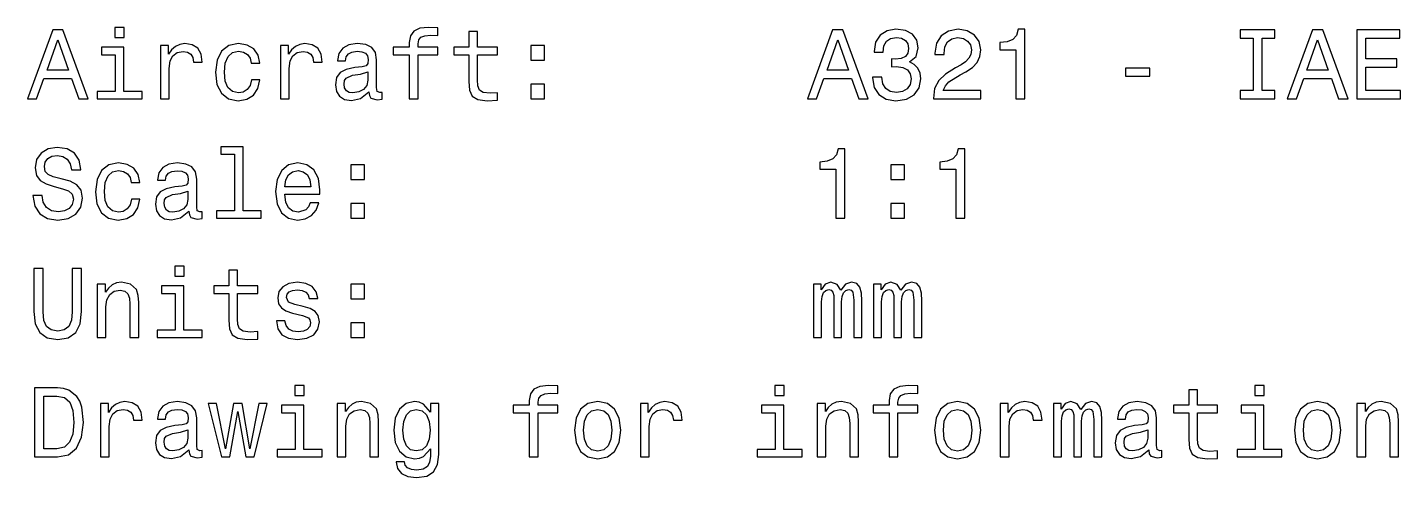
# Model space of a CAD drawing. Extents: x -17108 to 71323, y -8319 to 54197.
# Drawn here: x -9750 to -2801, y 33632 to 35913 of the extents above; entities that cross this region are included whole.
import ezdxf

# ---------------------------------------------------------------- set-up
doc = ezdxf.new("R2010")
doc.units = 0
doc.layers.get('0').update_dxf_attribs({"linetype": 'CONTINUOUS'})

msp = doc.modelspace()

# ---------------------------------------------------------------- linework, layer by layer
at = {"color": 7}
for points in [[(-9749.5, 35550.5), (-9703.1, 35550.5), (-9666.3, 35653.4), (-9526.6, 35653.4), (-9489.8, 35550.5), (-9442.4, 35550.5), (-9570.5, 35901.1), (-9621.9, 35901.1)], [(-9259.8, 35912.7), (-9306.7, 35912.7), (-9306.7, 35862.2), (-9259.8, 35862.2)], [(-7817.5, 35774.5), (-7817.5, 35550.5), (-7773.1, 35550.5), (-7773.1, 35774.5), (-7672.2, 35774.5), (-7672.2, 35812.3), (-7773.1, 35812.3), (-7773.1, 35828.9), (-7769.6, 35849.1), (-7758, 35862.7), (-7738.3, 35870.8), (-7710, 35873.8), (-7672.2, 35871.8), (-7672.2, 35910.1), (-7720.1, 35912.7), (-7763.5, 35908.1), (-7793.8, 35894.5), (-7811.9, 35870.8), (-7817.5, 35837), (-7817.5, 35812.3), (-7898.7, 35812.3), (-7898.7, 35774.5)], [(-7515.9, 35774.5), (-7515.9, 35638.8), (-7512.9, 35594.9), (-7498.7, 35564.7), (-7470.5, 35547), (-7422.6, 35541), (-7370.1, 35543.5), (-7370.1, 35581.8), (-7408.5, 35578.8), (-7443.3, 35582.8), (-7461.9, 35595.4), (-7470, 35616.6), (-7471.5, 35646.4), (-7471.5, 35774.5), (-7370.1, 35774.5), (-7370.1, 35812.3), (-7471.5, 35812.3), (-7471.5, 35891.5), (-7515.9, 35891.5), (-7515.9, 35812.3), (-7592.5, 35812.3), (-7592.5, 35774.5)], [(-5802.7, 35550.5), (-5756.3, 35550.5), (-5719.5, 35653.4), (-5579.8, 35653.4), (-5543, 35550.5), (-5495.6, 35550.5), (-5623.7, 35901.1), (-5675.1, 35901.1)], [(-5472.9, 35660.5), (-5472.9, 35657), (-5464.8, 35608.5), (-5441.1, 35572.2), (-5403.8, 35549), (-5354.4, 35540.5), (-5301.9, 35549), (-5262.6, 35571.2), (-5237.3, 35606.5), (-5228.3, 35651.9), (-5232.3, 35681.7), (-5243.4, 35705.9), (-5261.6, 35724.5), (-5285.8, 35738.2), (-5253, 35765.4), (-5241.4, 35808.8), (-5248.9, 35848.1), (-5270.6, 35877.9), (-5305.9, 35896.5), (-5354.4, 35903.1), (-5399.7, 35895), (-5434.5, 35872.8), (-5457.2, 35837.5), (-5464.8, 35790.6), (-5464.8, 35787.1), (-5419.9, 35787.1), (-5415.9, 35819.4), (-5402.8, 35842.6), (-5381.6, 35856.7), (-5351.8, 35861.7), (-5325.6, 35857.7), (-5306.4, 35847.1), (-5294.8, 35829.9), (-5290.3, 35806.7), (-5294.8, 35782), (-5306.9, 35765.4), (-5328.1, 35755.3), (-5356.9, 35752.3), (-5376.5, 35752.8), (-5376.5, 35712.9), (-5351.8, 35713.9), (-5320.1, 35709.4), (-5296.4, 35697.3), (-5282.2, 35677.6), (-5277.2, 35651.9), (-5282.7, 35622.7), (-5297.4, 35601), (-5320.6, 35587.4), (-5351.3, 35582.8), (-5383.1, 35587.9), (-5406.3, 35603), (-5420.9, 35627.2), (-5426.5, 35660.5)], [(-5165.2, 35550.5), (-4924.7, 35550.5), (-4924.7, 35593.9), (-5114.8, 35593.9), (-5104.2, 35617.6), (-5086.1, 35637.3), (-5030.1, 35673.1), (-5000.3, 35688.2), (-4967, 35709.9), (-4943.3, 35735.1), (-4929.7, 35764.9), (-4924.7, 35798.7), (-4933.2, 35841), (-4956.9, 35874.3), (-4993.3, 35895.5), (-5040.2, 35903.1), (-5088.6, 35894.5), (-5125.4, 35870.8), (-5149.1, 35833), (-5157.2, 35783), (-5157.2, 35776), (-5111.3, 35776), (-5111.3, 35780), (-5106.7, 35814.3), (-5093.1, 35839.5), (-5071.4, 35855.7), (-5042.7, 35861.2), (-5013.4, 35856.2), (-4991.7, 35843.6), (-4977.6, 35823.9), (-4972.6, 35799.2), (-4976.1, 35776), (-4985.7, 35756.3), (-5001.8, 35739.2), (-5024, 35724), (-5053.8, 35707.9), (-5103.2, 35676.6), (-5138, 35643.3), (-5158.7, 35603), (-5165.2, 35552.1)], [(-4747.6, 35550.5), (-4701.8, 35550.5), (-4701.8, 35903.1), (-4736.1, 35903.1), (-4745.1, 35872.3), (-4763.3, 35851.6), (-4791, 35839.5), (-4829.4, 35835.5), (-4829.4, 35799.7), (-4747.6, 35799.7)], [(-3547.4, 35592.9), (-3611.9, 35592.9), (-3611.9, 35550.5), (-3436.4, 35550.5), (-3436.4, 35592.9), (-3501, 35592.9), (-3501, 35858.2), (-3436.4, 35858.2), (-3436.4, 35900.5), (-3611.9, 35900.5), (-3611.9, 35858.2), (-3547.4, 35858.2)], [(-3373.9, 35550.5), (-3327.5, 35550.5), (-3290.7, 35653.4), (-3151, 35653.4), (-3114.1, 35550.5), (-3066.7, 35550.5), (-3194.8, 35901.1), (-3246.3, 35901.1)], [(-3022.9, 35550.5), (-2801, 35550.5), (-2801, 35592.9), (-2976.5, 35592.9), (-2976.5, 35711.4), (-2820.1, 35711.4), (-2820.1, 35753.3), (-2976.5, 35753.3), (-2976.5, 35858.2), (-2805, 35858.2), (-2805, 35900.5), (-3022.9, 35900.5)], [(-9650.2, 35696.3), (-9596.2, 35850.6), (-9542.2, 35696.3)], [(-9261.3, 35587.9), (-9261.3, 35812.3), (-9375.3, 35812.3), (-9375.3, 35774.5), (-9305.7, 35774.5), (-9305.7, 35587.9), (-9396.5, 35587.9), (-9396.5, 35550.5), (-9169.6, 35550.5), (-9169.6, 35587.9)], [(-9076.8, 35550.5), (-9032.4, 35550.5), (-9032.4, 35705.4), (-9027.8, 35742.7), (-9014.2, 35769.4), (-8992, 35785.6), (-8962.3, 35791.1), (-8940.1, 35787.6), (-8923.4, 35777.5), (-8913.4, 35760.3), (-8909.8, 35737.1), (-8864.9, 35737.1), (-8871, 35778), (-8887.6, 35807.2), (-8915.4, 35824.9), (-8953.2, 35830.9), (-8978.9, 35826.9), (-9001.1, 35816.8), (-9020.8, 35799.7), (-9036.4, 35776.5), (-9036.4, 35821.4), (-9076.8, 35821.4)], [(-8617.3, 35731.6), (-8573.4, 35731.6), (-8582.5, 35771.9), (-8604.2, 35803.7), (-8638, 35823.4), (-8681.9, 35830.9), (-8730.3, 35820.9), (-8767.1, 35792.6), (-8790.3, 35746.7), (-8798.4, 35685.2), (-8790.8, 35624.2), (-8768.1, 35578.8), (-8732.3, 35550.5), (-8683.4, 35541), (-8640, 35548.5), (-8606.2, 35569.7), (-8583, 35603), (-8572.9, 35647.4), (-8615.3, 35647.4), (-8622.9, 35619.1), (-8637, 35598), (-8657.2, 35584.8), (-8681.9, 35580.8), (-8712.6, 35587.4), (-8734.8, 35607.5), (-8748.4, 35640.3), (-8753, 35686.7), (-8748.4, 35732.1), (-8734.3, 35764.9), (-8711.6, 35785.1), (-8681.9, 35792.1), (-8655.6, 35787.6), (-8636, 35776), (-8622.9, 35756.8)], [(-8469.6, 35550.5), (-8425.2, 35550.5), (-8425.2, 35705.4), (-8420.6, 35742.7), (-8407, 35769.4), (-8384.8, 35785.6), (-8355.1, 35791.1), (-8332.9, 35787.6), (-8316.2, 35777.5), (-8306.2, 35760.3), (-8302.6, 35737.1), (-8257.7, 35737.1), (-8263.8, 35778), (-8280.4, 35807.2), (-8308.2, 35824.9), (-8346, 35830.9), (-8371.7, 35826.9), (-8393.9, 35816.8), (-8413.6, 35799.7), (-8429.2, 35776.5), (-8429.2, 35821.4), (-8469.6, 35821.4)], [(-8021.7, 35585.8), (-8021.7, 35584.3), (-8019.2, 35567.2), (-8011.6, 35555.1), (-7979.9, 35545.5), (-7955.1, 35549.5), (-7955.1, 35583.8), (-7965.7, 35582.3), (-7979.9, 35588.9), (-7982.4, 35609), (-7982.4, 35749.2), (-7988.4, 35785.1), (-8006.1, 35810.3), (-8036.8, 35825.4), (-8080.2, 35830.9), (-8122.6, 35824.9), (-8153.8, 35807.8), (-8173.5, 35781), (-8180.1, 35745.7), (-8180.1, 35742.7), (-8140.2, 35742.7), (-8136.7, 35763.9), (-8125.6, 35779), (-8107.4, 35788.1), (-8081.7, 35791.6), (-8057, 35789.1), (-8039.4, 35781.5), (-8028.8, 35768.4), (-8025.2, 35750.3), (-8027.3, 35729.1), (-8035.3, 35718.5), (-8055.5, 35713.4), (-8093.3, 35709.4), (-8136.7, 35700.3), (-8167.5, 35684.2), (-8185.6, 35659), (-8191.2, 35621.7), (-8186.1, 35588.4), (-8170.5, 35563.7), (-8145.3, 35548), (-8110.5, 35542.5), (-8063.6, 35553.1)], [(-7202.2, 35746.2), (-7132.6, 35746.2), (-7132.6, 35821.4), (-7202.2, 35821.4)], [(-5703.3, 35696.3), (-5649.4, 35850.6), (-5595.4, 35696.3)], [(-3274.5, 35696.3), (-3220.6, 35850.6), (-3166.6, 35696.3)], [(-8026.8, 35645.4), (-8032.8, 35619.1), (-8048.9, 35599), (-8073.2, 35585.8), (-8102.9, 35581.3), (-8122.1, 35583.8), (-8135.7, 35591.9), (-8144.3, 35606), (-8146.8, 35625.7), (-8144.8, 35643.3), (-8136.7, 35655.9), (-8104.4, 35670.1), (-8063.6, 35676.1), (-8026.8, 35688.2)], [(-4192.4, 35666), (-4070.3, 35666), (-4070.3, 35705.9), (-4192.4, 35705.9)], [(-7202.2, 35550.5), (-7132.6, 35550.5), (-7132.6, 35625.7), (-7202.2, 35625.7)], [(-9675.9, 35061.4), (-9721.8, 35061.4), (-9711.7, 35007.9), (-9686.5, 34968.6), (-9647.6, 34944.9), (-9595.2, 34936.3), (-9543.3, 34944.4), (-9504.4, 34966.5), (-9479.7, 35001.3), (-9470.6, 35047.2), (-9478.2, 35088.6), (-9499.4, 35115.3), (-9533.7, 35133), (-9579.6, 35146.1), (-9618.9, 35155.7), (-9644.6, 35166.8), (-9659.2, 35182.9), (-9663.8, 35208.1), (-9659.2, 35230.8), (-9646.1, 35248), (-9626, 35259.6), (-9598.2, 35263.6), (-9570, 35258.5), (-9547.8, 35244.9), (-9533.2, 35222.2), (-9526.1, 35191.5), (-9480.2, 35191.5), (-9480.2, 35192.5), (-9488.3, 35239.9), (-9512, 35275.2), (-9549.3, 35297.4), (-9599.7, 35304.9), (-9645.1, 35297.4), (-9680.4, 35276.2), (-9703.1, 35243.4), (-9711.2, 35201.1), (-9704.6, 35163.2), (-9685.5, 35137.5), (-9655.2, 35120.4), (-9613.9, 35107.2), (-9573, 35095.6), (-9542.2, 35084.6), (-9523.6, 35068.4), (-9517, 35042.2), (-9523.1, 35015.5), (-9538.7, 34995.3), (-9562.4, 34982.7), (-9593.2, 34978.6), (-9627.5, 34984.2), (-9653.7, 35000.3), (-9670.3, 35026.6)], [(-8701.5, 35270.6), (-8701.5, 34983.2), (-8792.8, 34983.2), (-8792.8, 34945.9), (-8566.4, 34945.9), (-8566.4, 34983.2), (-8657.2, 34983.2), (-8657.2, 35308), (-8771.1, 35308), (-8771.1, 35270.6)], [(-5658.5, 34945.9), (-5612.6, 34945.9), (-5612.6, 35298.4), (-5646.9, 35298.4), (-5655.9, 35267.6), (-5674.1, 35246.9), (-5701.8, 35234.8), (-5740.2, 35230.8), (-5740.2, 35195), (-5658.5, 35195)], [(-5051.3, 34945.9), (-5005.4, 34945.9), (-5005.4, 35298.4), (-5039.7, 35298.4), (-5048.7, 35267.6), (-5066.9, 35246.9), (-5094.6, 35234.8), (-5133, 35230.8), (-5133, 35195), (-5051.3, 35195)], [(-9224.5, 35126.9), (-9180.6, 35126.9), (-9189.7, 35167.3), (-9211.4, 35199), (-9245.2, 35218.7), (-9289.1, 35226.3), (-9337.5, 35216.2), (-9374.3, 35187.9), (-9397.5, 35142), (-9405.6, 35080.5), (-9398, 35019.5), (-9375.3, 34974.1), (-9339.5, 34945.9), (-9290.6, 34936.3), (-9247.2, 34943.8), (-9213.4, 34965), (-9190.2, 34998.3), (-9180.1, 35042.7), (-9222.5, 35042.7), (-9230.1, 35014.5), (-9244.2, 34993.3), (-9264.4, 34980.2), (-9289.1, 34976.1), (-9319.8, 34982.7), (-9342, 35002.9), (-9355.6, 35035.6), (-9360.2, 35082), (-9355.6, 35127.4), (-9341.5, 35160.2), (-9318.8, 35180.4), (-9289.1, 35187.4), (-9262.9, 35182.9), (-9243.2, 35171.3), (-9230.1, 35152.1)], [(-8932.5, 34981.2), (-8932.5, 34979.7), (-8930, 34962.5), (-8922.4, 34950.4), (-8890.7, 34940.8), (-8865.9, 34944.9), (-8865.9, 34979.1), (-8876.5, 34977.6), (-8890.7, 34984.2), (-8893.2, 35004.4), (-8893.2, 35144.6), (-8899.2, 35180.4), (-8916.9, 35205.6), (-8947.6, 35220.7), (-8991, 35226.3), (-9033.4, 35220.2), (-9064.7, 35203.1), (-9084.3, 35176.3), (-9090.9, 35141), (-9090.9, 35138), (-9051, 35138), (-9047.5, 35159.2), (-9036.4, 35174.3), (-9018.3, 35183.4), (-8992.5, 35186.9), (-8967.8, 35184.4), (-8950.2, 35176.8), (-8939.6, 35163.7), (-8936, 35145.6), (-8938.1, 35124.4), (-8946.1, 35113.8), (-8966.3, 35108.8), (-9004.1, 35104.7), (-9047.5, 35095.6), (-9078.3, 35079.5), (-9096.4, 35054.3), (-9102, 35017), (-9096.9, 34983.7), (-9081.3, 34959), (-9056.1, 34943.3), (-9021.3, 34937.8), (-8974.4, 34948.4)], [(-8447.4, 35068.4), (-8269.8, 35068.4), (-8269.3, 35089.1), (-8277.4, 35147.1), (-8299.6, 35190.5), (-8334.9, 35216.7), (-8381.8, 35226.3), (-8427.7, 35216.2), (-8463, 35187.9), (-8485.7, 35142), (-8493.8, 35081.5), (-8486.2, 35019.5), (-8463.5, 34974.1), (-8428.7, 34945.9), (-8383.3, 34936.3), (-8344, 34942.8), (-8311.7, 34960), (-8288, 34987.2), (-8274.4, 35023.5), (-8318.3, 35023.5), (-8327.3, 35003.4), (-8340.4, 34988.2), (-8377.8, 34976.1), (-8406.5, 34981.7), (-8428.2, 34999.3), (-8442.3, 35028.1), (-8447.4, 35066.9)], [(-8447.4, 35105.7), (-8441.8, 35140.5), (-8428.2, 35166.3), (-8407.5, 35181.9), (-8380.3, 35187.4), (-8353.6, 35181.9), (-8332.9, 35166.3), (-8320.3, 35140.5), (-8315.7, 35105.7)], [(-8113, 35141.5), (-8043.4, 35141.5), (-8043.4, 35216.7), (-8113, 35216.7)], [(-5380.6, 35141.5), (-5311, 35141.5), (-5311, 35216.7), (-5380.6, 35216.7)], [(-8937.6, 35040.7), (-8943.6, 35014.5), (-8959.8, 34994.3), (-8984, 34981.2), (-9013.7, 34976.6), (-9032.9, 34979.1), (-9046.5, 34987.2), (-9055.1, 35001.3), (-9057.6, 35021), (-9055.6, 35038.7), (-9047.5, 35051.3), (-9015.2, 35065.4), (-8974.4, 35071.4), (-8937.6, 35083.5)], [(-8113, 34945.9), (-8043.4, 34945.9), (-8043.4, 35021), (-8113, 35021)], [(-5380.6, 34945.9), (-5311, 34945.9), (-5311, 35021), (-5380.6, 35021)], [(-9716.7, 34474.3), (-9709.7, 34411.3), (-9687.5, 34366.4), (-9650.2, 34340.7), (-9596.2, 34331.6), (-9542.8, 34340.7), (-9505.4, 34366.4), (-9483.2, 34410.8), (-9475.7, 34474.3), (-9475.7, 34691.2), (-9522.6, 34691.2), (-9522.6, 34471.8), (-9527.1, 34428.9), (-9540.7, 34398.2), (-9563.9, 34380), (-9596.2, 34374), (-9629.5, 34380), (-9652.7, 34398.2), (-9666.3, 34428.4), (-9670.3, 34471.8), (-9670.3, 34691.2), (-9716.7, 34691.2)], [(-8956.2, 34703.3), (-9003.1, 34703.3), (-9003.1, 34652.9), (-8956.2, 34652.9)], [(-8730.3, 34565.1), (-8730.3, 34429.4), (-8727.3, 34385.6), (-8713.1, 34355.3), (-8684.9, 34337.6), (-8637, 34331.6), (-8584.5, 34334.1), (-8584.5, 34372.4), (-8622.9, 34369.4), (-8657.7, 34373.5), (-8676.3, 34386.1), (-8684.4, 34407.2), (-8685.9, 34437), (-8685.9, 34565.1), (-8584.5, 34565.1), (-8584.5, 34602.9), (-8685.9, 34602.9), (-8685.9, 34682.1), (-8730.3, 34682.1), (-8730.3, 34602.9), (-8806.9, 34602.9), (-8806.9, 34565.1)], [(-9397, 34341.2), (-9352.6, 34341.2), (-9352.6, 34497.5), (-9348.1, 34533.3), (-9333.5, 34559.6), (-9310.8, 34575.7), (-9280.5, 34581.7), (-9256.3, 34576.7), (-9241.2, 34563.1), (-9233.6, 34540.4), (-9231.1, 34510.1), (-9231.1, 34341.2), (-9186.7, 34341.2), (-9186.7, 34519.2), (-9188.7, 34555), (-9197.8, 34584.8), (-9227.5, 34612), (-9273.9, 34621.6), (-9299.7, 34618.1), (-9321.4, 34608.5), (-9340, 34592.3), (-9354.6, 34570.6), (-9354.6, 34612), (-9397, 34612)], [(-8353.6, 34499), (-8396.4, 34509.1), (-8428.2, 34520.7), (-8438.8, 34544.4), (-8435.8, 34561.1), (-8425.2, 34573.2), (-8408, 34580.7), (-8383.3, 34583.8), (-8359.6, 34580.7), (-8340.9, 34571.7), (-8328.8, 34558), (-8323.8, 34539.9), (-8280.4, 34539.9), (-8280.4, 34540.9), (-8288, 34573.7), (-8308.7, 34599.4), (-8340.9, 34615.5), (-8383.3, 34621.6), (-8426.2, 34615.5), (-8457.4, 34598.9), (-8477.1, 34574.2), (-8483.2, 34542.9), (-8478.6, 34512.6), (-8464.5, 34491.5), (-8441.3, 34476.3), (-8407.5, 34465.7), (-8358.1, 34453.6), (-8327.8, 34441), (-8319.8, 34430.9), (-8316.7, 34415.8), (-8321.3, 34397.2), (-8333.4, 34383), (-8353.1, 34374), (-8379.3, 34370.9), (-8407, 34374), (-8427.2, 34384.6), (-8440.8, 34401.7), (-8446.4, 34425.4), (-8489.2, 34425.4), (-8482.2, 34385.1), (-8461.5, 34355.8), (-8428.7, 34338.2), (-8383.3, 34331.6), (-8335.9, 34338.2), (-8301.1, 34355.8), (-8279.9, 34384), (-8272.4, 34420.9), (-8277.9, 34452.6), (-8293.5, 34474.3), (-8319.3, 34488.4)], [(-8113, 34536.9), (-8043.4, 34536.9), (-8043.4, 34612), (-8113, 34612)], [(-5771.4, 34341.2), (-5730.6, 34341.2), (-5730.6, 34522.2), (-5728.1, 34549.5), (-5720.5, 34569.1), (-5708.9, 34580.7), (-5693.8, 34585.3), (-5681.7, 34581.2), (-5673.6, 34571.2), (-5669.6, 34554), (-5668, 34531.3), (-5668, 34341.2), (-5629.7, 34341.2), (-5629.7, 34522.2), (-5627.2, 34549), (-5619.6, 34568.6), (-5607.5, 34580.7), (-5592.4, 34585.3), (-5580.3, 34581.2), (-5572.2, 34571.2), (-5567.2, 34531.3), (-5567.2, 34341.2), (-5526.3, 34341.2), (-5526.3, 34528.3), (-5528.8, 34567.1), (-5536.9, 34596.9), (-5553.1, 34615), (-5579.3, 34621.6), (-5610, 34611.5), (-5633.7, 34582.2), (-5652.4, 34611), (-5683.7, 34621.6), (-5712.4, 34611.5), (-5732.1, 34583.3), (-5732.1, 34612), (-5771.4, 34612)], [(-5467.8, 34341.2), (-5427, 34341.2), (-5427, 34522.2), (-5424.5, 34549.5), (-5416.9, 34569.1), (-5405.3, 34580.7), (-5390.2, 34585.3), (-5378.1, 34581.2), (-5370, 34571.2), (-5365.9, 34554), (-5364.4, 34531.3), (-5364.4, 34341.2), (-5326.1, 34341.2), (-5326.1, 34522.2), (-5323.6, 34549), (-5316, 34568.6), (-5303.9, 34580.7), (-5288.8, 34585.3), (-5276.7, 34581.2), (-5268.6, 34571.2), (-5263.6, 34531.3), (-5263.6, 34341.2), (-5222.7, 34341.2), (-5222.7, 34528.3), (-5225.2, 34567.1), (-5233.3, 34596.9), (-5249.5, 34615), (-5275.7, 34621.6), (-5306.4, 34611.5), (-5330.1, 34582.2), (-5348.8, 34611), (-5380.1, 34621.6), (-5408.8, 34611.5), (-5428.5, 34583.3), (-5428.5, 34612), (-5467.8, 34612)], [(-8957.7, 34378.5), (-8957.7, 34602.9), (-9071.7, 34602.9), (-9071.7, 34565.1), (-9002.1, 34565.1), (-9002.1, 34378.5), (-9092.9, 34378.5), (-9092.9, 34341.2), (-8865.9, 34341.2), (-8865.9, 34378.5)], [(-8113, 34341.2), (-8043.4, 34341.2), (-8043.4, 34416.3), (-8113, 34416.3)], [(-9596.7, 34086.5), (-9713.2, 34086.5), (-9713.2, 33736.5), (-9596.7, 33736.5), (-9541.7, 33747.6), (-9500.9, 33781.4), (-9475.7, 33836.4), (-9466.6, 33911.5), (-9474.7, 33988.2), (-9484.8, 34018.4), (-9498.9, 34042.6), (-9539.7, 34075.4), (-9566.5, 34083.5)], [(-8349, 34098.6), (-8395.9, 34098.6), (-8395.9, 34048.2), (-8349, 34048.2)], [(-7210.3, 33960.4), (-7210.3, 33736.5), (-7165.9, 33736.5), (-7165.9, 33960.4), (-7065, 33960.4), (-7065, 33998.2), (-7165.9, 33998.2), (-7165.9, 34014.9), (-7162.3, 34035.1), (-7150.7, 34048.7), (-7131.1, 34056.7), (-7102.8, 34059.8), (-7065, 34057.8), (-7065, 34096.1), (-7112.9, 34098.6), (-7156.3, 34094.1), (-7186.6, 34080.4), (-7204.7, 34056.7), (-7210.3, 34023), (-7210.3, 33998.2), (-7291.5, 33998.2), (-7291.5, 33960.4)], [(-5920.2, 34098.6), (-5967.1, 34098.6), (-5967.1, 34048.2), (-5920.2, 34048.2)], [(-5388.6, 33960.4), (-5388.6, 33736.5), (-5344.3, 33736.5), (-5344.3, 33960.4), (-5243.4, 33960.4), (-5243.4, 33998.2), (-5344.3, 33998.2), (-5344.3, 34014.9), (-5340.7, 34035.1), (-5329.1, 34048.7), (-5309.5, 34056.7), (-5281.2, 34059.8), (-5243.4, 34057.8), (-5243.4, 34096.1), (-5291.3, 34098.6), (-5334.7, 34094.1), (-5364.9, 34080.4), (-5383.1, 34056.7), (-5388.6, 34023), (-5388.6, 33998.2), (-5469.8, 33998.2), (-5469.8, 33960.4)], [(-3872.6, 33960.4), (-3872.6, 33824.8), (-3869.6, 33780.9), (-3855.5, 33750.6), (-3827.3, 33733), (-3779.3, 33726.9), (-3726.9, 33729.4), (-3726.9, 33767.8), (-3765.2, 33764.7), (-3800, 33768.8), (-3818.7, 33781.4), (-3826.8, 33802.6), (-3828.3, 33832.3), (-3828.3, 33960.4), (-3726.9, 33960.4), (-3726.9, 33998.2), (-3828.3, 33998.2), (-3828.3, 34077.4), (-3872.6, 34077.4), (-3872.6, 33998.2), (-3949.3, 33998.2), (-3949.3, 33960.4)], [(-3491.4, 34098.6), (-3538.3, 34098.6), (-3538.3, 34048.2), (-3491.4, 34048.2)], [(-9600.2, 34044.6), (-9561.9, 34037.1), (-9535.7, 34013.9), (-9520.1, 33972.5), (-9515, 33911.5), (-9520.6, 33852.5), (-9536.2, 33811.1), (-9562.9, 33786.4), (-9600.2, 33778.4), (-9666.3, 33778.4), (-9666.3, 34044.6)], [(-9380.4, 33736.5), (-9336, 33736.5), (-9336, 33891.3), (-9331.4, 33928.6), (-9317.8, 33955.4), (-9295.6, 33971.5), (-9265.9, 33977.1), (-9243.7, 33973.5), (-9227, 33963.4), (-9217, 33946.3), (-9213.4, 33923.1), (-9168.5, 33923.1), (-9174.6, 33963.9), (-9191.2, 33993.2), (-9219, 34010.9), (-9256.8, 34016.9), (-9282.5, 34012.9), (-9304.7, 34002.8), (-9324.4, 33985.6), (-9340, 33962.4), (-9340, 34007.3), (-9380.4, 34007.3)], [(-8932.5, 33771.8), (-8932.5, 33770.3), (-8930, 33753.1), (-8922.4, 33741), (-8890.7, 33731.5), (-8865.9, 33735.5), (-8865.9, 33769.8), (-8876.5, 33768.3), (-8890.7, 33774.8), (-8893.2, 33795), (-8893.2, 33935.2), (-8899.2, 33971), (-8916.9, 33996.2), (-8947.6, 34011.4), (-8991, 34016.9), (-9033.4, 34010.9), (-9064.7, 33993.7), (-9084.3, 33967), (-9090.9, 33931.7), (-9090.9, 33928.6), (-9051, 33928.6), (-9047.5, 33949.8), (-9036.4, 33965), (-9018.3, 33974), (-8992.5, 33977.6), (-8967.8, 33975), (-8950.2, 33967.5), (-8939.6, 33954.4), (-8936, 33936.2), (-8938.1, 33915), (-8946.1, 33904.4), (-8966.3, 33899.4), (-9004.1, 33895.4), (-9047.5, 33886.3), (-9078.3, 33870.1), (-9096.4, 33844.9), (-9102, 33807.6), (-9096.9, 33774.3), (-9081.3, 33749.6), (-9056.1, 33734), (-9021.3, 33728.4), (-8974.4, 33739)], [(-8725.7, 33736.5), (-8685.4, 33966.5), (-8645.1, 33736.5), (-8602.7, 33736.5), (-8536.1, 34007.3), (-8579, 34007.3), (-8623.9, 33777.4), (-8663.7, 34007.3), (-8707.6, 34007.3), (-8747.4, 33777.4), (-8792.3, 34007.3), (-8834.7, 34007.3), (-8768.1, 33736.5)], [(-8350.5, 33773.8), (-8350.5, 33998.2), (-8464.5, 33998.2), (-8464.5, 33960.4), (-8394.9, 33960.4), (-8394.9, 33773.8), (-8485.7, 33773.8), (-8485.7, 33736.5), (-8258.7, 33736.5), (-8258.7, 33773.8)], [(-8182.6, 33736.5), (-8138.2, 33736.5), (-8138.2, 33892.8), (-8133.7, 33928.6), (-8119, 33954.9), (-8096.4, 33971), (-8066.1, 33977.1), (-8041.9, 33972), (-8026.8, 33958.4), (-8019.2, 33935.7), (-8016.7, 33905.4), (-8016.7, 33736.5), (-7972.3, 33736.5), (-7972.3, 33914.5), (-7974.3, 33950.3), (-7983.4, 33980.1), (-8013.1, 34007.3), (-8059.5, 34016.9), (-8085.3, 34013.4), (-8106.9, 34003.8), (-8125.6, 33987.7), (-8140.2, 33966), (-8140.2, 34007.3), (-8182.6, 34007.3)], [(-7668.2, 33748.6), (-7668.2, 34007.3), (-7710.5, 34007.3), (-7710.5, 33963.4), (-7745.3, 34003.3), (-7766.5, 34013.4), (-7790.2, 34016.9), (-7833.1, 34006.8), (-7866.4, 33978.6), (-7888.1, 33933.2), (-7895.6, 33872.2), (-7888.1, 33810.6), (-7866.4, 33765.2), (-7833.1, 33736.5), (-7790.2, 33726.9), (-7766, 33730.4), (-7745.8, 33739.5), (-7710.5, 33777.9), (-7710.5, 33739.5), (-7714.6, 33709.3), (-7725.7, 33687.6), (-7746.9, 33675), (-7778.6, 33670.4), (-7806.4, 33673.5), (-7826, 33681), (-7837.6, 33694.1), (-7841.2, 33711.8), (-7884, 33711.8), (-7884, 33709.8), (-7877.5, 33677.5), (-7857.3, 33653.3), (-7825, 33637.7), (-7781.2, 33632.1), (-7728.7, 33639.7), (-7693.9, 33660.9), (-7674.2, 33697.7)], [(-6981.3, 33871.7), (-6973.2, 33810.1), (-6950, 33764.7), (-6913.2, 33736.5), (-6863.8, 33726.9), (-6814.9, 33736.5), (-6778.1, 33764.2), (-6754.9, 33809.6), (-6746.3, 33871.7), (-6754.9, 33933.2), (-6778.1, 33979.1), (-6814.9, 34006.8), (-6863.8, 34016.9), (-6913.2, 34006.8), (-6950, 33978.6), (-6973.2, 33933.2)], [(-6647.9, 33736.5), (-6603.6, 33736.5), (-6603.6, 33891.3), (-6599, 33928.6), (-6585.4, 33955.4), (-6563.2, 33971.5), (-6533.5, 33977.1), (-6511.3, 33973.5), (-6494.6, 33963.4), (-6484.5, 33946.3), (-6481, 33923.1), (-6436.1, 33923.1), (-6442.2, 33963.9), (-6458.8, 33993.2), (-6486.6, 34010.9), (-6524.4, 34016.9), (-6550.1, 34012.9), (-6572.3, 34002.8), (-6592, 33985.6), (-6607.6, 33962.4), (-6607.6, 34007.3), (-6647.9, 34007.3)], [(-5921.7, 33773.8), (-5921.7, 33998.2), (-6035.7, 33998.2), (-6035.7, 33960.4), (-5966.1, 33960.4), (-5966.1, 33773.8), (-6056.9, 33773.8), (-6056.9, 33736.5), (-5829.9, 33736.5), (-5829.9, 33773.8)], [(-5753.8, 33736.5), (-5709.4, 33736.5), (-5709.4, 33892.8), (-5704.9, 33928.6), (-5690.2, 33954.9), (-5667.5, 33971), (-5637.3, 33977.1), (-5613.1, 33972), (-5597.9, 33958.4), (-5590.4, 33935.7), (-5587.9, 33905.4), (-5587.9, 33736.5), (-5543.5, 33736.5), (-5543.5, 33914.5), (-5545.5, 33950.3), (-5554.6, 33980.1), (-5584.3, 34007.3), (-5630.7, 34016.9), (-5656.4, 34013.4), (-5678.1, 34003.8), (-5696.8, 33987.7), (-5711.4, 33966), (-5711.4, 34007.3), (-5753.8, 34007.3)], [(-5159.7, 33871.7), (-5151.6, 33810.1), (-5128.4, 33764.7), (-5091.6, 33736.5), (-5042.2, 33726.9), (-4993.3, 33736.5), (-4956.4, 33764.2), (-4933.2, 33809.6), (-4924.7, 33871.7), (-4933.2, 33933.2), (-4956.4, 33979.1), (-4993.3, 34006.8), (-5042.2, 34016.9), (-5091.6, 34006.8), (-5128.4, 33978.6), (-5151.6, 33933.2)], [(-4826.3, 33736.5), (-4781.9, 33736.5), (-4781.9, 33891.3), (-4777.4, 33928.6), (-4763.8, 33955.4), (-4741.6, 33971.5), (-4711.8, 33977.1), (-4689.7, 33973.5), (-4673, 33963.4), (-4662.9, 33946.3), (-4659.4, 33923.1), (-4614.5, 33923.1), (-4620.6, 33963.9), (-4637.2, 33993.2), (-4664.9, 34010.9), (-4702.8, 34016.9), (-4728.5, 34012.9), (-4750.7, 34002.8), (-4770.3, 33985.6), (-4786, 33962.4), (-4786, 34007.3), (-4826.3, 34007.3)], [(-4557, 33736.5), (-4516.2, 33736.5), (-4516.2, 33917.6), (-4513.6, 33944.8), (-4506.1, 33964.5), (-4494.5, 33976.1), (-4479.3, 33980.6), (-4467.2, 33976.6), (-4459.2, 33966.5), (-4455.1, 33949.3), (-4453.6, 33926.6), (-4453.6, 33736.5), (-4415.3, 33736.5), (-4415.3, 33917.6), (-4412.8, 33944.3), (-4405.2, 33963.9), (-4393.1, 33976.1), (-4378, 33980.6), (-4365.9, 33976.6), (-4357.8, 33966.5), (-4352.8, 33926.6), (-4352.8, 33736.5), (-4311.9, 33736.5), (-4311.9, 33923.6), (-4314.4, 33962.4), (-4322.5, 33992.2), (-4338.6, 34010.3), (-4364.9, 34016.9), (-4395.6, 34006.8), (-4419.3, 33977.6), (-4438, 34006.3), (-4469.3, 34016.9), (-4498, 34006.8), (-4517.7, 33978.6), (-4517.7, 34007.3), (-4557, 34007.3)], [(-4074.9, 33771.8), (-4074.9, 33770.3), (-4072.4, 33753.1), (-4064.8, 33741), (-4033, 33731.5), (-4008.3, 33735.5), (-4008.3, 33769.8), (-4018.9, 33768.3), (-4033, 33774.8), (-4035.5, 33795), (-4035.5, 33935.2), (-4041.6, 33971), (-4059.2, 33996.2), (-4090, 34011.4), (-4133.4, 34016.9), (-4175.7, 34010.9), (-4207, 33993.7), (-4226.7, 33967), (-4233.2, 33931.7), (-4233.2, 33928.6), (-4193.4, 33928.6), (-4189.9, 33949.8), (-4178.8, 33965), (-4160.6, 33974), (-4134.9, 33977.6), (-4110.2, 33975), (-4092.5, 33967.5), (-4081.9, 33954.4), (-4078.4, 33936.2), (-4080.4, 33915), (-4088.5, 33904.4), (-4108.7, 33899.4), (-4146.5, 33895.4), (-4189.9, 33886.3), (-4220.6, 33870.1), (-4238.8, 33844.9), (-4244.3, 33807.6), (-4239.3, 33774.3), (-4223.7, 33749.6), (-4198.4, 33734), (-4163.6, 33728.4), (-4116.7, 33739)], [(-3492.9, 33773.8), (-3492.9, 33998.2), (-3606.9, 33998.2), (-3606.9, 33960.4), (-3537.3, 33960.4), (-3537.3, 33773.8), (-3628.1, 33773.8), (-3628.1, 33736.5), (-3401.1, 33736.5), (-3401.1, 33773.8)], [(-3338.1, 33871.7), (-3330, 33810.1), (-3306.8, 33764.7), (-3270, 33736.5), (-3220.6, 33726.9), (-3171.6, 33736.5), (-3134.8, 33764.2), (-3111.6, 33809.6), (-3103.1, 33871.7), (-3111.6, 33933.2), (-3134.8, 33979.1), (-3171.6, 34006.8), (-3220.6, 34016.9), (-3270, 34006.8), (-3306.8, 33978.6), (-3330, 33933.2)], [(-3021.4, 33736.5), (-2977, 33736.5), (-2977, 33892.8), (-2972.4, 33928.6), (-2957.8, 33954.9), (-2935.1, 33971), (-2904.9, 33977.1), (-2880.6, 33972), (-2865.5, 33958.4), (-2858, 33935.7), (-2855.4, 33905.4), (-2855.4, 33736.5), (-2811, 33736.5), (-2811, 33914.5), (-2813.1, 33950.3), (-2822.1, 33980.1), (-2851.9, 34007.3), (-2898.3, 34016.9), (-2924, 34013.4), (-2945.7, 34003.8), (-2964.4, 33987.7), (-2979, 33966), (-2979, 34007.3), (-3021.4, 34007.3)], [(-7849.7, 33872.2), (-7845.2, 33917), (-7831.6, 33950.3), (-7810.4, 33970), (-7782.2, 33977.1), (-7752.4, 33970), (-7730.2, 33950.3), (-7716.6, 33917), (-7711.6, 33872.2), (-7716.6, 33826.3), (-7730.2, 33793.5), (-7752.4, 33773.3), (-7782.2, 33766.8), (-7810.4, 33773.3), (-7831.6, 33793.5), (-7845.2, 33826.8)], [(-6935.9, 33872.2), (-6931.4, 33917.6), (-6917.2, 33950.3), (-6894.6, 33970.5), (-6863.8, 33977.6), (-6833.5, 33970.5), (-6810.8, 33950.8), (-6796.7, 33917.6), (-6791.7, 33872.2), (-6796.7, 33826.3), (-6810.8, 33793), (-6833.5, 33772.8), (-6863.8, 33766.3), (-6894.6, 33772.8), (-6917.2, 33793), (-6931.4, 33826.3)], [(-5114.3, 33872.2), (-5109.8, 33917.6), (-5095.6, 33950.3), (-5072.9, 33970.5), (-5042.2, 33977.6), (-5011.9, 33970.5), (-4989.2, 33950.8), (-4975.1, 33917.6), (-4970.1, 33872.2), (-4975.1, 33826.3), (-4989.2, 33793), (-5011.9, 33772.8), (-5042.2, 33766.3), (-5072.9, 33772.8), (-5095.6, 33793), (-5109.8, 33826.3)], [(-3292.7, 33872.2), (-3288.1, 33917.6), (-3274, 33950.3), (-3251.3, 33970.5), (-3220.6, 33977.6), (-3190.3, 33970.5), (-3167.6, 33950.8), (-3153.5, 33917.6), (-3148.4, 33872.2), (-3153.5, 33826.3), (-3167.6, 33793), (-3190.3, 33772.8), (-3220.6, 33766.3), (-3251.3, 33772.8), (-3274, 33793), (-3288.1, 33826.3)], [(-8937.6, 33831.3), (-8943.6, 33805.1), (-8959.8, 33784.9), (-8984, 33771.8), (-9013.7, 33767.3), (-9032.9, 33769.8), (-9046.5, 33777.9), (-9055.1, 33792), (-9057.6, 33811.6), (-9055.6, 33829.3), (-9047.5, 33841.9), (-9015.2, 33856), (-8974.4, 33862.1), (-8937.6, 33874.2)], [(-4079.9, 33831.3), (-4086, 33805.1), (-4102.1, 33784.9), (-4126.3, 33771.8), (-4156.1, 33767.3), (-4175.2, 33769.8), (-4188.9, 33777.9), (-4197.4, 33792), (-4200, 33811.6), (-4197.9, 33829.3), (-4189.9, 33841.9), (-4157.6, 33856), (-4116.7, 33862.1), (-4079.9, 33874.2)]]:
    msp.add_lwpolyline(points, close=True, dxfattribs=at)

doc.saveas('drawing.dxf')
